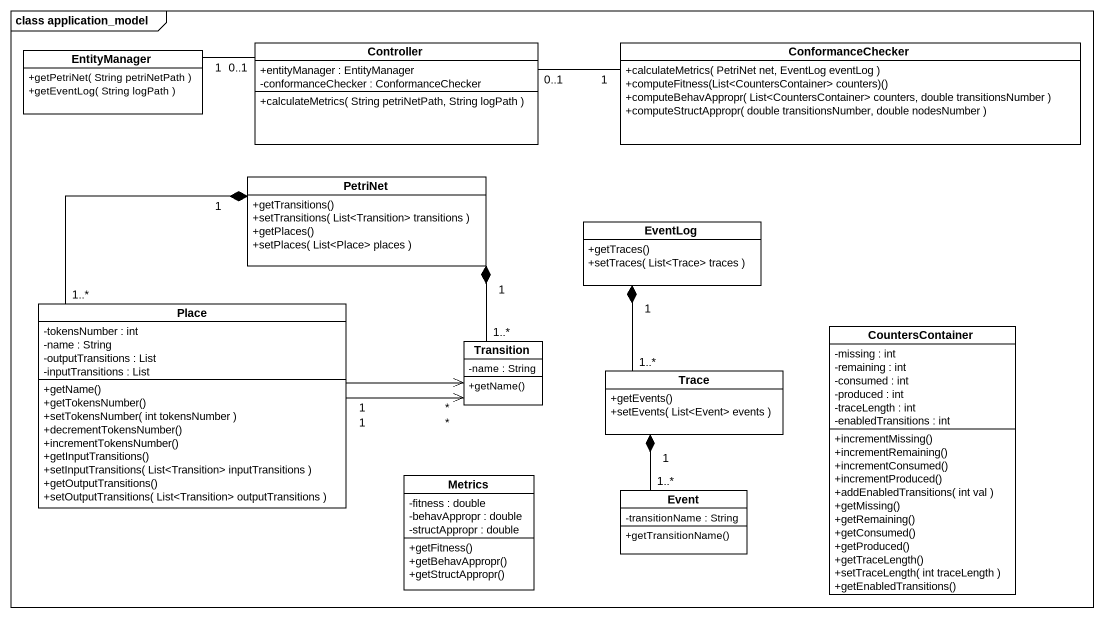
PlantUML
@startuml
mainframe class application_model
hide circle
hide empty members
skinparam classAttributeIconSize 0
class EntityManager {
  +getPetriNet( String petriNetPath )
  +getEventLog( String logPath )
}
class Controller {
  +entityManager : EntityManager
  -conformanceChecker : ConformanceChecker
  +calculateMetrics( String petriNetPath, String logPath )
}
class ConformanceChecker {
  +calculateMetrics( PetriNet net, EventLog eventLog )
  +computeFitness(List<CountersContainer> counters)()
  +computeBehavAppropr( List<CountersContainer> counters, double transitionsNumber )
  +computeStructAppropr( double transitionsNumber, double nodesNumber )
}
class PetriNet {
  +getTransitions()
  +setTransitions( List<Transition> transitions )
  +getPlaces()
  +setPlaces( List<Place> places )
}
class EventLog {
  +getTraces()
  +setTraces( List<Trace> traces )
}
class Place {
  -tokensNumber : int
  -name : String
  -outputTransitions : List
  -inputTransitions : List
  +getName()
  +getTokensNumber()
  +setTokensNumber( int tokensNumber )
  +decrementTokensNumber()
  +incrementTokensNumber()
  +getInputTransitions()
  +setInputTransitions( List<Transition> inputTransitions )
  +getOutputTransitions()
  +setOutputTransitions( List<Transition> outputTransitions )
}
class Transition {
  -name : String
  +getName()
}
class CountersContainer {
  -missing : int
  -remaining : int
  -consumed : int
  -produced : int
  -traceLength : int
  -enabledTransitions : int
  +incrementMissing()
  +incrementRemaining()
  +incrementConsumed()
  +incrementProduced()
  +addEnabledTransitions( int val )
  +getMissing()
  +getRemaining()
  +getConsumed()
  +getProduced()
  +getTraceLength()
  +setTraceLength( int traceLength )
  +getEnabledTransitions()
}
class Trace {
  +getEvents()
  +setEvents( List<Event> events )
}
class Metrics {
  -fitness : double
  -behavAppropr : double
  -structAppropr : double
  +getFitness()
  +getBehavAppropr()
  +getStructAppropr()
}
class Event {
  -transitionName : String
  +getTransitionName()
}
Controller "0..1" -left- "1" EntityManager
Controller "0..1" -right- "1" ConformanceChecker
PetriNet "1" *-- "1..*" Place
PetriNet "1" *-- "1..*" Transition
EventLog "1" *-- "1..*" Trace
Place "1" -right-> "*" Transition
Place "1" -right-> "*" Transition
Trace "1" *-- "1..*" Event
@enduml
